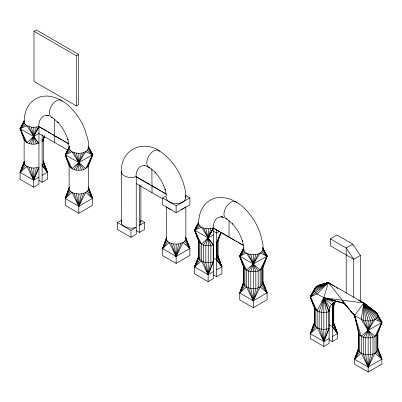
<?xml version="1.0" encoding="UTF-8"?>
<svg xmlns="http://www.w3.org/2000/svg" width="402" height="402" viewBox="0 0 402 402"><rect width="100%" height="100%" fill="white"/><g stroke="black" fill="none" stroke-linecap="round" stroke-linejoin="round"><path stroke-width="0.6" d="M24.246 161.569L20.1 172.383L33.647 180.207L38.939 167.222L33.858 168.071L33.647 187.156L38.939 184.106L38.939 126.509L33.647 136.514L28.994 143.489C22.512 141.745 22.899 133.514 20.1 128.69L24.19 120.811M51.481 117.183L53.783 118.685L58.225 122.625L57.677 122.052C62.405 127.127 65.953 133.278 67.988 139.906L67.762 139.147C69.596 143.795 67.405 151.187 73.968 152.574C78.365 153.86 83.656 153.609 87.259 150.514C90.646 144.017 86.596 135.906 84.757 129.278C81.752 121.695 77.33 114.67 71.677 108.781C62.596 98.364 45.165 90.832 33.049 100.631C27.748 104.686 25.175 111.294 24.366 117.756C24.296 120.037 23.522 122.766 25.432 124.55C30.949 129.851 33.421 137.876 38.939 143.393L33.858 144.238L33.647 136.514L33.858 127.359L38.723 126.605A22.406 12.934 60 0 1 47.873 115.309M213.417 271.636L208.125 274.687L203.472 261.797L203.472 244.918L208.125 237.949L213.417 227.944L213.417 278.586L208.125 281.641L208.337 228.788L213.201 228.04A22.406 12.934 60 0 1 221.12 216.768M353.805 313.942L354.589 315.555L358.745 333.771C361.177 337.675 366.473 338.238 370.659 337.74C378.629 337.333 379.458 328.132 381.9 322.389L376.568 312.625L363.81 303.007L328.354 282.536L323.816 297.787L321.51 312.274L321.51 329.153L323.816 341.479L323.816 346.444L329.102 343.393L329.102 309.133M334.62 286.465L328.354 282.536L319.163 285.103L315.6 287.159L310.264 296.917C312.711 302.661 313.535 311.862 321.51 312.274C324.052 312.595 326.675 312.465 329.102 311.615C328.936 306.133 333.524 300.188 339.429 301.817M329.168 324.861L332.288 326.66L333.424 325.183L333.755 323.726L333.755 306.847L333.424 308.299L332.288 309.781L333.313 304.575M69.435 146.253L65.285 154.78C67.626 162.443 69.255 170.865 78.837 170.207C88.475 170.88 90.078 162.267 92.596 154.659L88.566 147.71L88.234 146.253L92.596 154.659L88.566 164.589L88.566 188.422C88.189 191.885 84.33 193.312 81.355 193.844L78.837 206.296L65.285 198.472L69.435 186.965M185.86 206.673L185.86 238.557C185.488 242.024 181.629 243.451 178.649 243.984L176.131 256.431L162.584 248.607L166.523 237.677M36.376 167.88L33.647 180.207L38.939 177.151M334.846 301.987L333.424 308.299L333.424 325.183L337.574 333.534L337.574 338.504L332.288 341.554L329.168 339.755M24.22 121.349L20.1 128.69L23.904 138.072M24.351 161.483L20.1 172.383L20.1 179.332L33.647 187.156M44.421 135.911L42.12 141.554L43.255 140.077L43.476 139.107M38.949 180.438L42.12 182.267L47.411 179.212L47.411 172.262L42.12 165.388L43.255 163.905L43.587 162.453L43.587 138.62L44.436 136.389M69.325 146.74L65.285 154.78L68.883 164.011M69.325 187.453L65.285 198.472L65.285 205.422L78.837 213.246L92.596 205.301L92.596 198.352L88.234 186.965L92.596 198.352L78.837 206.296L71.953 192.392L70.41 191.226L69.435 189.875L69.104 188.422L69.104 164.589L69.435 166.041M88.234 166.041L88.566 164.589M121.515 171.488L121.424 222.522M166.624 237.587L162.584 248.607L162.584 255.561L176.131 263.38L189.89 255.441L189.89 248.486L185.528 237.105L189.89 248.486L176.131 256.431L169.252 242.532L167.704 241.366L166.735 240.014L166.403 238.557L166.403 206.673M149.946 184.563L136.233 176.649L133.675 177.302A9.728 5.618 0 0 1 121.424 171.88C120.309 148.634 144.831 138.529 162.076 152.8C172.498 160.669 180.121 172.046 183.779 184.558C186.262 193.357 188.94 203.849 176.131 203.462A9.728 5.618 0 0 1 166.549 196.869M198.694 222.783L194.578 230.125C197.02 235.868 197.844 245.069 205.819 245.481C208.362 245.803 210.985 245.672 213.417 244.823C207.703 238.703 204.668 230.557 198.94 224.628C198.146 221.643 199.02 218.502 199.538 215.537C200.573 210.352 203.322 205.337 207.522 202.06C219.638 192.262 237.074 199.799 246.155 210.211C252.868 217.221 257.893 225.813 260.737 235.09C261.581 240.376 264.973 247.004 261.737 251.948C257.546 255.436 251.175 255.496 246.431 253.109C241.803 250.627 244.26 244.592 242.24 240.577L242.461 241.341C240.431 234.708 236.878 228.557 232.155 223.482L232.703 224.06L228.261 220.12L225.959 218.618M198.829 255.963L194.578 266.863L194.578 273.817L208.125 281.641M220.964 232.261L216.598 242.989L217.733 241.507L220.824 232.793M243.803 248.17L239.763 256.21C242.104 263.873 243.728 272.295 253.31 271.636C262.948 272.315 264.556 263.697 267.069 256.089L262.707 247.687L263.039 249.139L267.069 256.089L263.039 266.018L263.039 282.902C260.762 290.596 245.863 290.596 243.582 282.902L243.582 266.018L243.913 267.476L243.913 284.355L239.763 292.952L239.763 299.902L253.31 307.726L267.069 299.781L267.069 292.832L262.707 281.445L267.069 292.832L253.31 300.776L239.763 292.952L243.913 281.445M243.803 281.933L239.763 292.952L246.431 286.872L246.431 269.993L239.763 256.21L243.913 247.687M262.707 267.476L262.928 266.506M314.515 322.761L310.264 333.66L310.264 338.625L323.816 346.444M334.157 303.053L332.449 309.656L332.449 326.535L337.574 333.534L332.288 336.59M332.288 309.781L334.047 303.133M81.355 153.132L78.837 162.604L76.315 170.016M255.828 254.566L253.31 264.034L250.793 271.445L250.793 288.329L253.31 300.776L260.189 286.872L260.189 269.993L267.069 256.089L262.627 247.959M377.754 348.313L381.9 359.127L368.142 367.071L365.624 354.624L365.624 337.74L368.142 330.328L370.659 320.861L363.81 303.007L358.408 300.299M28.994 143.489L31.341 144.047L36.376 127.168M198.719 256.049L194.578 266.863L208.125 274.687L205.819 262.36L205.819 245.481L210.854 228.597M330.293 284.073L328.354 282.536L314.625 288.51C313.057 293.882 320.821 295.339 323.816 297.787L319.163 311.711L319.163 328.59L323.816 341.479L329.102 338.429M43.255 140.077L44.501 136.625M217.733 241.507L221.055 232.306M314.515 307.816L314.294 306.847L314.294 323.726C315.801 329.771 324.183 330.102 329.102 328.499L323.816 341.479L317.148 327.7L317.148 310.816L323.816 297.787L363.81 303.007L376.568 312.625L381.9 322.389L375.021 336.288L375.021 353.167L368.142 367.071L354.589 359.247L358.745 347.745L354.589 359.247L354.589 364.212L368.142 372.036L381.9 364.091L381.9 359.127L377.649 348.227M83.701 193.287L78.837 206.296L73.968 193.287L71.953 192.392L65.285 198.472L68.626 190.086M180.995 243.421L176.131 256.431L171.267 243.421L169.252 242.532L162.584 248.607L165.925 240.22M330.424 299.425L323.816 297.787L328.891 311.711L328.891 328.59L323.816 341.479L310.264 333.66L314.625 322.273M38.723 167.317L33.647 180.207L26.979 166.428L25.432 165.262L24.462 163.905L24.13 162.453L24.13 138.62L24.462 140.077M42.285 141.429L44.511 135.841M220.994 232.24L216.763 242.863L216.763 259.742L221.884 266.742L221.884 273.697L216.598 276.747L213.427 274.918M243.728 248.516L239.763 256.21L244.883 268.827L244.883 285.711L239.763 292.952L243.104 284.566M353.202 313.525L354.589 315.555L361.262 336.288L361.262 353.167L354.589 359.247L357.931 350.861M378.096 331.766L381.9 322.389L377.87 315.434L377.538 313.982L363.81 303.007L354.589 315.555L359.715 335.127L359.715 352.006L354.589 359.247L356.428 354.735M70.41 191.226L65.285 198.472L67.812 192.262M167.704 241.366L162.584 248.607L165.8 240.708M239.763 292.952L242.29 286.742M356.891 353.604L358.041 350.78M33.858 168.071L31.341 167.88L26.979 166.428L20.1 172.383L23.979 163.122M87.259 167.398L92.596 154.659L88.149 146.524M198.663 222.246L194.578 230.125L201.457 244.024L201.457 260.908L194.578 266.863L198.457 257.602M265.104 252.969L267.069 256.089L261.737 268.827L261.737 285.711L267.069 292.832L263.436 284.144M317.148 327.7L310.264 333.66L313.419 326.133M65.285 198.472L69.435 189.875M162.584 248.607L166.735 240.014M354.589 359.247L358.745 350.65L358.745 332.112M83.701 152.574L78.837 162.604L73.968 169.453M258.174 254.004L253.31 264.034L248.446 270.883L248.446 287.767L253.31 300.776L258.174 287.767L258.174 270.883L253.31 264.034L246.431 253.109L239.763 256.21L243.356 265.446M379.232 352.76L381.9 359.127L376.568 352.006L376.568 335.127L381.9 322.389L377.538 316.892L363.81 303.007L365.624 320.861L368.142 330.328L370.659 337.74L370.659 354.624L368.142 367.071L363.277 354.061L363.277 337.183L368.142 330.328L373.006 320.299C375.207 319.515 377.684 318.017 377.87 315.434L363.81 303.007L361.262 319.409L368.142 330.328L373.006 337.183L373.006 354.061L368.142 367.071L361.262 353.167L359.715 352.006L358.745 350.65L358.413 349.197L358.413 332.318M25.432 165.262L20.1 172.383L21.2 170.162M90.958 152.056L92.596 154.659L85.716 168.559L78.837 162.604L65.285 154.78L68.119 149.283M198.724 222.532L194.578 230.125L199.91 242.863L199.91 259.742L194.578 266.863L195.679 264.642M355.132 316.615L328.354 282.536L315.6 287.159L310.264 296.917L315.6 309.656L315.6 326.535L310.264 333.66L311.369 331.434M24.251 121.102L20.1 128.69L26.979 142.594L33.647 136.514L38.723 126.605L68.802 143.971M201.457 244.024L208.125 237.949L213.201 228.04L243.28 245.406M20.1 172.383L24.462 163.905M91.777 156.247L92.596 154.659L88.234 149.162M194.578 266.863L198.94 258.391L198.94 241.507L198.608 240.054L198.608 256.933C200.111 262.978 208.492 263.31 213.417 261.702L208.125 274.687L201.457 260.908M265.436 259.27L267.069 256.089L262.707 250.592M310.264 333.66L314.625 325.183L314.625 308.299M379.99 326.097L381.9 322.389L379.935 319.268M332.977 305.756L334.6 302.611L335.831 301.58M68.134 149.288L65.285 154.78L70.41 167.398M243.748 248.526L239.763 256.21L240.592 257.883M36.376 144.047L33.647 136.514L38.939 126.509M67.792 150.041L65.285 154.78L71.953 168.559L78.837 162.604L92.596 154.659L87.259 150.514M198.382 239.502L194.578 230.125L201.457 227.145L203.472 228.04L208.125 237.949L213.201 244.918L213.201 261.797L208.125 274.687L210.854 262.36L210.854 245.481L208.125 237.949L213.417 227.944M243.939 248.315L239.763 256.21L253.31 264.034L260.189 269.993M317.148 310.816L310.264 296.917L314.294 289.968L328.354 282.536L317.148 293.937L310.264 296.917L314.073 306.294M21.085 127.132L20.1 128.69L25.432 141.429M21.738 126.092L22.723 124.53M195.885 228.045L194.578 230.125L195.668 232.245M311.354 299.038L310.264 296.917L312.56 293.274M361.262 336.288L368.142 330.328L375.021 319.409L363.81 303.007L363.277 320.299L368.142 330.328L375.021 336.288M69.435 149.162L65.285 154.78L66.948 158.122M243.913 250.592L239.763 256.21L244.883 251.948M266.36 257.039L267.069 256.089L261.737 251.948M381.186 323.339L381.9 322.389L376.568 318.243L363.81 303.007L368.142 321.052L368.142 372.036M24.462 123.193L20.1 128.69L21.19 130.811M198.94 224.628L194.578 230.125L195.287 231.075M310.977 297.867L310.264 296.917L314.625 291.42L328.354 282.536L319.163 285.103M246.431 269.993L253.31 264.034L267.069 256.089L260.189 253.109L253.31 264.034L255.828 271.445L255.828 288.329L253.31 300.776L246.431 286.872M266.154 256.883L267.069 256.089M70.41 150.514L65.285 154.78L71.953 151.68L78.837 162.604L83.701 169.453M317.148 285.993L328.354 282.536L310.264 296.917M25.432 124.55L20.1 128.69L20.814 129.64M199.91 225.984L194.578 230.125L208.125 237.949L213.417 234.894M213.427 258.039L216.598 259.868L217.733 258.391L218.065 256.933L218.065 240.054M375.021 353.167L376.568 352.006L377.538 350.65L377.87 349.197L377.87 332.318L377.538 333.771L377.538 350.65L381.9 359.127L375.021 353.167C370.79 355.348 365.488 355.348 361.262 353.167M33.989 31.306L36.311 29.964L78.707 54.441L78.707 104.585L76.385 105.927L33.989 81.45L33.989 31.306L76.385 55.783L78.707 54.441M33.858 127.359L31.341 127.168L26.979 125.715L20.1 128.69L33.647 136.514L38.939 133.464L67.938 150.202M62.139 139.906L54.566 135.75L54.566 119.288M42.12 175.317L47.411 172.262L43.255 161.001L47.411 172.262L42.285 165.262M136.233 176.649L136.233 234.24L130.946 237.296L117.394 229.472L117.394 222.522L121.63 220.075M185.659 195.402L189.89 197.844L189.89 204.794L176.131 212.738L162.584 204.919L162.584 197.965L166.659 195.613M117.394 222.522L130.946 230.346L136.022 227.386A9.728 5.618 0 0 1 125.575 227.12A9.728 5.618 0 0 1 121.575 221.547M136.248 230.577L139.419 232.406L144.705 229.351L144.705 222.401L139.579 225.331A9.728 5.618 0 0 0 140.554 221.07M162.584 197.965L176.131 205.789L189.89 197.844M219.768 231.225L216.598 233.054L213.427 231.225M216.598 269.797L221.884 266.742L217.733 255.481L221.884 266.742L216.598 259.868M360.358 255.481L353.735 259.305L330.384 245.823L330.384 238.873L337.007 235.049L352.825 244.185L360.358 255.481L360.358 301.123M352.825 244.185L346.202 248.009L330.384 238.873M368.142 330.328L381.9 322.389L375.021 319.409M325.65 283.666L328.354 282.536M73.968 193.287L78.837 194.035L81.355 193.844M171.267 243.421L173.614 243.984L178.649 243.984M31.341 144.047L33.858 144.238M203.472 228.04L208.337 228.788M46.582 115.424L48.627 115.801L46.923 115.243L49.18 116.027M221.06 216.854L223.105 217.236L221.396 216.673L223.658 217.462M331.625 299.726L333.424 300.173M341.735 302.435L344.494 303.621L323.816 297.787L326.545 312.274L326.545 329.153L323.816 341.479L323.816 297.787L343.635 303.123L344.494 303.621L348.936 308.872M329.102 311.615L323.816 297.787L337.017 301.54M144.217 165.383C148.624 166.649 152.373 169.508 155.524 172.765L154.976 172.192C159.7 177.267 163.252 183.412 165.282 190.045L165.061 189.282L166.252 195.101M92.596 154.659L85.716 151.68L78.837 162.604L81.355 170.016M329.791 307.59L323.816 297.787L333.881 302.384M372.453 309.982L375.021 311.465M150.996 185.171L161.016 190.955M162.071 191.563L166.287 194M166.096 194.111L136.022 176.744A22.406 12.934 60 0 1 145.167 165.443M39.466 126.816L46.848 131.077M47.903 131.685L51.064 133.514M52.119 134.122L54.23 135.338M63.194 140.514L68.466 143.559M214.472 228.552L219.743 231.597M220.798 232.205L228.708 236.773M235.034 240.421L229.045 237.185L229.045 220.718M236.085 241.034L237.14 241.642M238.195 242.25L243.466 245.295M136.233 183.598L162.599 198.819M140.599 220.03L144.705 222.401M336.188 287.445L337.755 288.43M260.189 286.872L267.069 292.832L265.421 289.495M186.252 239.803L189.89 248.486L183.01 242.532L176.131 256.431L173.614 243.984M88.958 189.664L92.596 198.352L85.716 192.392L78.837 206.296L76.315 193.844M323.816 297.787L331.419 304.445M366.287 305.52L363.81 303.007L373.006 320.299L368.142 321.052L363.277 320.299L354.589 315.555L343.635 303.123L342.398 300.214M350.549 310.781L351.765 312.213M352.569 313.168L354.589 315.555L355.252 317.284M332.288 326.66L337.574 333.534L333.424 322.273L337.574 333.534L336.243 330.781M184.558 241.366L189.89 248.486L188.242 245.15M87.259 191.226L92.596 198.352L90.942 195.015M28.994 126.605L33.647 136.514L38.723 143.489M267.069 292.832L262.707 284.355L262.707 266.441M185.528 240.014L189.89 248.486M88.234 189.875L92.596 198.352M218.16 257.566L221.884 266.742L217.733 258.391L217.733 240.476M43.255 163.905L47.411 172.262L43.682 163.086M379.975 355.237L381.9 359.127M248.446 254.004L253.31 264.034L250.793 254.566M220.552 263.988L221.884 266.742M73.968 152.574L78.837 162.604L76.315 153.132M46.074 169.508L47.411 172.262M378.021 349.866L378.749 351.599M334.313 325.509L337.574 333.534M355.659 318.464L354.589 315.555L356.348 322.032M28.994 167.317L33.647 180.207L31.341 167.88M205.819 228.597L208.125 237.949M31.341 127.168L33.647 136.514M353.735 297.445L353.735 259.305L346.202 248.009L346.202 293.098M332.288 303.575L332.288 341.554M253.31 254.757L253.31 307.726M216.598 229.582L216.598 276.747M176.131 205.789L176.131 212.738M176.131 244.175L176.131 263.38M152.051 192.734L151.861 168.815M140.886 185.634L140.886 222.522M139.419 184.885L139.419 232.406M130.946 230.346L130.946 237.296M78.837 153.323L78.837 170.207M78.837 194.035L78.837 213.246M76.385 55.783L76.385 105.927M54.757 135.645L54.757 142.594M42.12 134.725L42.12 182.267M52.401 117.545A9.728 5.618 -60 0 1 51.697 105.585A9.728 5.618 -60 0 1 62.305 101.344M185.528 196.392A9.728 5.618 0 0 1 185.86 197.844M149.7 167.679A9.728 5.618 -60 0 1 148.996 155.725A9.728 5.618 -60 0 1 159.599 151.484M184.558 207.603A9.728 5.618 0 0 1 180.995 209.663M171.267 209.663A9.728 5.618 0 0 1 167.704 207.603M227.381 219.055A9.728 5.618 -60 0 1 225.959 207.382A9.728 5.618 -60 0 1 236.783 202.779"/></g></svg>
